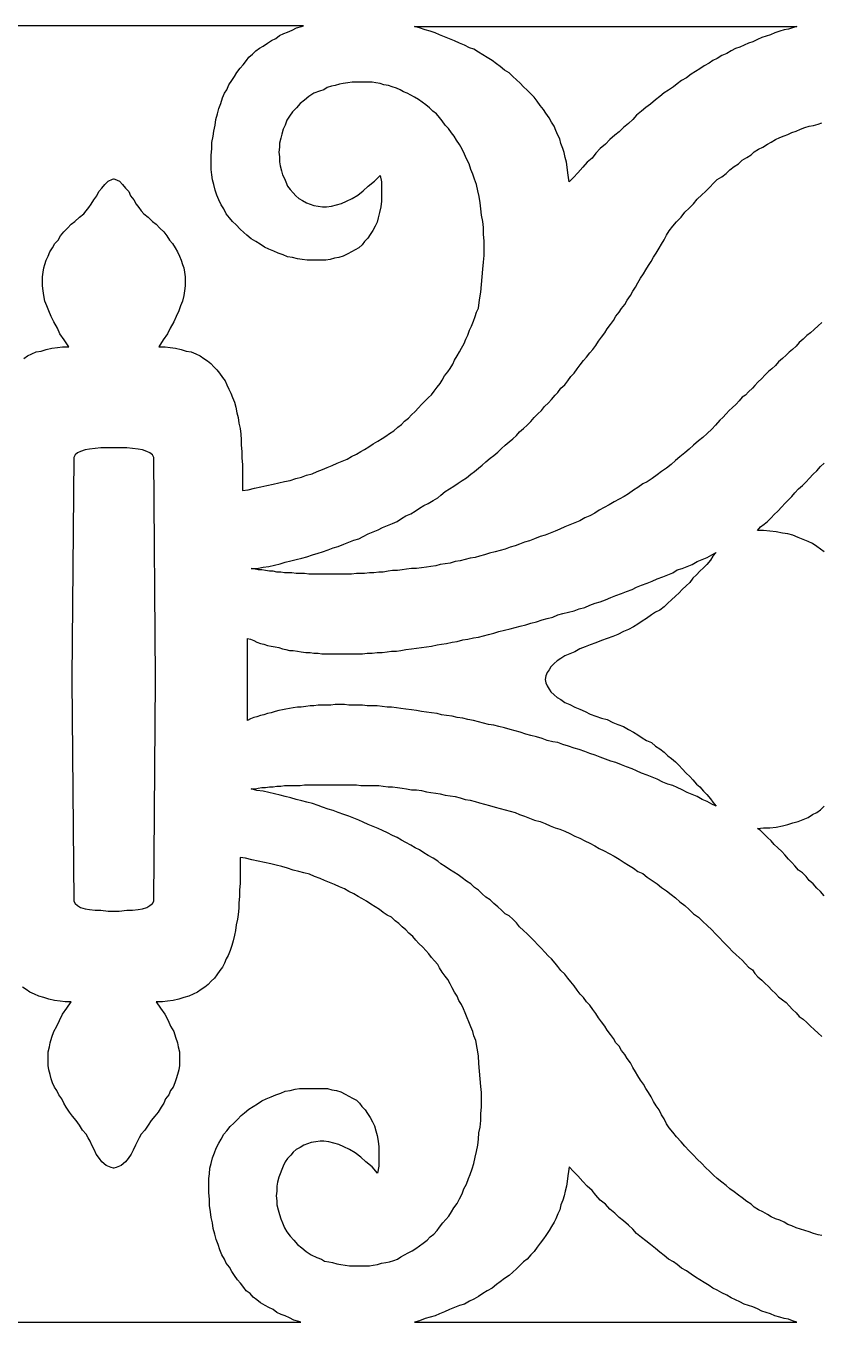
# Model space of a CAD drawing. Extents: x 100 to 710, y -550 to 180.
# Drawn here: x 433.2 to 482.3, y -450.5 to -370.5 of the extents above; entities that cross this region are included whole.
import ezdxf

# ---------------------------------------------------------------- set-up
doc = ezdxf.new("R2010")
doc.units = 0
doc.header["$MEASUREMENT"] = 0
doc.layers.add('LAYER_1', color=18, linetype='CONTINUOUS')

msp = doc.modelspace()

# ---------------------------------------------------------------- linework, layer by layer
at = {"layer": 'LAYER_1'}
for points in [[(433.052, -391.004), (433.284, -390.833), (433.554, -390.704), (433.824, -390.576), (434.133, -390.533), (434.442, -390.448), (434.79, -390.362), (435.137, -390.319), (435.446, -390.277), (435.832, -390.277), (435.562, -389.849), (435.292, -389.464), (435.137, -389.121), (434.906, -388.736), (434.751, -388.394), (434.597, -388.052), (434.481, -387.752), (434.365, -387.453), (434.288, -387.11), (434.249, -386.811), (434.21, -386.511), (434.21, -386.212), (434.21, -385.955), (434.249, -385.656), (434.288, -385.399), (434.365, -385.185), (434.442, -384.928), (434.558, -384.672), (434.674, -384.415), (434.828, -384.158), (434.983, -383.901), (435.176, -383.687), (435.33, -383.431), (435.523, -383.174), (435.755, -382.96), (435.987, -382.703), (436.219, -382.532), (436.489, -382.275), (436.759, -382.062), (436.914, -381.89), (437.068, -381.676), (437.223, -381.463), (437.377, -381.206), (437.57, -380.949), (437.686, -380.692), (437.879, -380.478), (438.072, -380.265), (438.265, -380.051), (438.536, -379.922), (438.595, -379.913), (438.612, -379.916), (438.628, -379.913), (438.688, -379.922), (438.958, -380.051), (439.151, -380.265), (439.344, -380.478), (439.537, -380.692), (439.653, -380.949), (439.846, -381.206), (440.001, -381.463), (440.155, -381.676), (440.31, -381.89), (440.464, -382.062), (440.735, -382.275), (441.005, -382.532), (441.237, -382.703), (441.468, -382.96), (441.7, -383.174), (441.893, -383.431), (442.048, -383.687), (442.241, -383.901), (442.395, -384.158), (442.55, -384.415), (442.665, -384.672), (442.781, -384.928), (442.859, -385.185), (442.936, -385.399), (442.974, -385.656), (443.013, -385.955), (443.013, -386.212), (443.013, -386.511), (442.974, -386.811), (442.936, -387.11), (442.859, -387.453), (442.743, -387.752), (442.627, -388.052), (442.472, -388.394), (442.318, -388.736), (442.086, -389.121), (441.932, -389.464), (441.661, -389.849), (441.391, -390.277), (441.777, -390.277), (442.086, -390.319), (442.434, -390.362), (442.781, -390.448), (443.09, -390.533), (443.399, -390.576), (443.67, -390.704), (443.94, -390.833), (444.172, -391.004), (444.403, -391.132), (444.596, -391.304), (444.789, -391.517), (444.983, -391.689), (445.137, -391.903), (445.33, -392.159), (445.485, -392.373), (445.6, -392.63), (445.716, -392.887), (445.832, -393.143), (445.948, -393.4), (446.064, -393.7), (446.141, -393.999), (446.218, -394.341), (446.296, -394.641), (446.334, -394.983), (446.411, -395.325), (446.45, -395.668), (446.489, -396.01), (446.489, -396.352), (446.527, -396.737), (446.527, -397.123), (446.566, -397.55), (446.566, -397.935), (446.566, -398.363), (446.566, -398.706), (446.566, -399.134), (446.913, -399.091), (447.3, -399.005), (447.686, -398.92), (448.072, -398.834), (448.458, -398.748), (448.806, -398.663), (449.153, -398.577), (449.501, -398.534), (449.848, -398.406), (450.196, -398.321), (450.505, -398.192), (450.852, -398.107), (451.161, -397.978), (451.509, -397.85), (451.779, -397.722), (452.088, -397.593), (452.397, -397.465), (452.706, -397.336), (453.015, -397.208), (453.285, -397.037), (453.594, -396.909), (453.865, -396.737), (454.096, -396.609), (454.367, -396.438), (454.637, -396.267), (454.907, -396.096), (455.178, -395.924), (455.409, -395.796), (455.641, -395.625), (455.911, -395.454), (456.143, -395.24), (456.375, -395.069), (456.568, -394.855), (456.799, -394.684), (456.993, -394.47), (457.224, -394.256), (457.417, -394.042), (457.61, -393.828), (457.842, -393.614), (458.035, -393.4), (458.228, -393.229), (458.383, -393.015), (458.576, -392.758), (458.769, -392.544), (458.885, -392.33), (459.039, -392.074), (459.232, -391.817), (459.387, -391.603), (459.541, -391.346), (459.657, -391.09), (459.812, -390.833), (459.966, -390.576), (460.082, -390.362), (460.236, -390.063), (460.352, -389.806), (460.468, -389.549), (460.584, -389.25), (460.7, -388.993), (460.816, -388.694), (460.932, -388.394), (461.009, -388.137), (461.125, -387.881), (461.202, -387.367), (461.279, -386.896), (461.318, -386.426), (461.356, -385.955), (461.395, -385.485), (461.434, -385.057), (461.472, -384.629), (461.472, -384.201), (461.472, -383.73), (461.434, -383.345), (461.434, -382.917), (461.395, -382.532), (461.318, -382.147), (461.279, -381.762), (461.24, -381.377), (461.163, -380.992), (461.086, -380.65), (461.009, -380.265), (460.893, -379.922), (460.777, -379.623), (460.661, -379.323), (460.545, -378.981), (460.391, -378.681), (460.275, -378.382), (460.121, -378.082), (459.966, -377.783), (459.773, -377.526), (459.619, -377.269), (459.464, -377.056), (459.271, -376.799), (459.078, -376.585), (458.885, -376.328), (458.73, -376.114), (458.537, -375.9), (458.306, -375.729), (458.112, -375.515), (457.881, -375.344), (457.649, -375.173), (457.417, -375.002), (457.186, -374.873), (456.954, -374.745), (456.722, -374.617), (456.491, -374.531), (456.297, -374.403), (456.066, -374.317), (455.795, -374.232), (455.564, -374.146), (455.293, -374.103), (455.062, -374.018), (454.791, -373.975), (454.56, -373.932), (454.289, -373.932), (454.058, -373.932), (453.826, -373.932), (453.556, -373.932), (453.324, -373.932), (453.054, -373.975), (452.783, -374.018), (452.552, -374.06), (452.281, -374.146), (452.05, -374.189), (451.779, -374.274), (451.586, -374.403), (451.316, -374.488), (450.968, -374.617), (450.659, -374.831), (450.389, -375.045), (450.119, -375.258), (449.887, -375.515), (449.655, -375.772), (449.462, -376.029), (449.308, -376.285), (449.192, -376.585), (449.076, -376.842), (448.999, -377.141), (448.922, -377.398), (448.844, -377.697), (448.844, -377.954), (448.806, -378.254), (448.844, -378.553), (448.844, -378.853), (448.883, -379.109), (448.96, -379.409), (449.037, -379.666), (449.153, -379.879), (449.23, -380.093), (449.346, -380.35), (449.501, -380.564), (449.694, -380.778), (449.848, -380.949), (450.041, -381.12), (450.273, -381.249), (450.505, -381.377), (450.737, -381.463), (450.968, -381.548), (451.239, -381.591), (451.509, -381.634), (451.741, -381.634), (452.05, -381.591), (452.358, -381.505), (452.667, -381.42), (452.976, -381.291), (453.324, -381.12), (453.671, -380.906), (454.019, -380.65), (454.328, -380.35), (454.714, -380.051), (455.062, -379.708), (455.139, -380.093), (455.139, -380.521), (455.139, -380.906), (455.139, -381.291), (455.1, -381.634), (455.023, -381.976), (454.946, -382.318), (454.869, -382.575), (454.753, -382.832), (454.598, -383.088), (454.444, -383.345), (454.289, -383.559), (454.096, -383.773), (453.942, -383.987), (453.749, -384.158), (453.517, -384.286), (453.285, -384.415), (453.054, -384.543), (452.783, -384.672), (452.513, -384.757), (452.243, -384.8), (451.972, -384.885), (451.702, -384.928), (451.432, -384.928), (451.161, -384.928), (450.852, -384.928), (450.543, -384.928), (450.235, -384.885), (449.964, -384.843), (449.655, -384.757), (449.346, -384.714), (449.076, -384.586), (448.767, -384.5), (448.497, -384.372), (448.188, -384.244), (447.917, -384.115), (447.647, -383.944), (447.377, -383.773), (447.106, -383.602), (446.836, -383.388), (446.643, -383.217), (446.411, -383.003), (446.18, -382.746), (445.948, -382.532), (445.755, -382.318), (445.562, -382.062), (445.407, -381.762), (445.253, -381.505), (445.098, -381.206), (444.983, -380.906), (444.867, -380.607), (444.789, -380.265), (444.712, -379.965), (444.674, -379.666), (444.635, -379.323), (444.635, -378.895), (444.635, -378.467), (444.674, -378.04), (444.674, -377.655), (444.751, -377.269), (444.789, -376.97), (444.867, -376.585), (444.905, -376.243), (445.021, -375.9), (445.098, -375.558), (445.214, -375.258), (445.33, -374.916), (445.446, -374.617), (445.6, -374.403), (445.716, -374.103), (445.909, -373.846), (446.064, -373.59), (446.218, -373.333), (446.411, -373.076), (446.604, -372.862), (446.798, -372.606), (446.952, -372.392), (447.184, -372.221), (447.377, -372.007), (447.609, -371.836), (447.84, -371.707), (448.111, -371.536), (448.342, -371.365), (448.613, -371.236), (448.844, -371.065), (449.115, -370.937), (449.346, -370.851), (449.617, -370.723), (449.887, -370.595), (450.196, -370.509), (450.327, -370.468), (438.628, -370.468), (438.612, -370.468), (438.595, -370.468), (426.896, -370.468)], [(482.322, -388.77), (482.09, -388.984), (481.858, -389.197), (481.627, -389.411), (481.395, -389.583), (481.163, -389.797), (480.932, -390.01), (480.738, -390.224), (480.507, -390.438), (480.314, -390.609), (480.121, -390.781), (479.889, -390.995), (479.657, -391.208), (479.464, -391.422), (479.232, -391.636), (479.039, -391.807), (478.808, -392.021), (478.614, -392.235), (478.383, -392.449), (478.19, -392.663), (478.035, -392.834), (477.803, -393.048), (477.61, -393.262), (477.417, -393.391), (477.224, -393.605), (477.031, -393.818), (476.799, -394.032), (476.606, -394.204), (476.413, -394.417), (476.22, -394.631), (476.027, -394.803), (475.757, -395.102), (475.525, -395.359), (475.255, -395.616), (474.984, -395.872), (474.714, -396.086), (474.405, -396.343), (474.135, -396.6), (473.865, -396.814), (473.556, -397.07), (473.285, -397.284), (473.015, -397.541), (472.745, -397.755), (472.436, -397.969), (472.165, -398.183), (471.856, -398.397), (471.547, -398.611), (471.277, -398.739), (470.968, -398.953), (470.698, -399.124), (470.389, -399.338), (470.119, -399.509), (469.81, -399.68), (469.501, -399.851), (469.192, -400.023), (468.883, -400.194), (468.574, -400.365), (468.304, -400.536), (467.995, -400.707), (467.686, -400.836), (467.377, -401.007), (467.068, -401.135), (466.759, -401.263), (466.45, -401.392), (466.141, -401.52), (465.871, -401.648), (465.562, -401.777), (465.253, -401.905), (464.944, -401.991), (464.596, -402.119), (464.287, -402.247), (463.978, -402.333), (463.67, -402.461), (463.399, -402.547), (463.09, -402.633), (462.781, -402.761), (462.472, -402.846), (462.163, -402.932), (461.816, -403.018), (461.507, -403.103), (461.198, -403.189), (460.928, -403.274), (460.619, -403.317), (460.31, -403.403), (460.001, -403.488), (459.692, -403.531), (459.383, -403.617), (459.074, -403.659), (458.765, -403.702), (458.495, -403.788), (458.186, -403.831), (457.916, -403.873), (457.607, -403.916), (457.298, -403.959), (456.989, -403.959), (456.68, -404.002), (456.409, -404.045), (456.139, -404.087), (455.83, -404.087), (455.56, -404.13), (455.251, -404.173), (454.981, -404.173), (454.672, -404.216), (454.401, -404.216), (454.092, -404.258), (453.861, -404.258), (453.59, -404.258), (453.281, -404.301), (453.011, -404.301), (452.741, -404.301), (452.47, -404.301), (452.2, -404.301), (451.93, -404.301), (451.659, -404.301), (451.428, -404.301), (451.157, -404.301), (450.887, -404.301), (450.655, -404.301), (450.385, -404.258), (450.115, -404.258), (449.883, -404.258), (449.613, -404.216), (449.381, -404.216), (449.149, -404.216), (448.918, -404.173), (448.686, -404.173), (448.454, -404.13), (448.223, -404.13), (447.991, -404.087), (447.759, -404.045), (447.527, -404.045), (447.334, -404.002), (447.103, -403.959), (447.45, -403.959), (447.836, -403.873), (448.184, -403.831), (448.531, -403.745), (448.879, -403.659), (449.188, -403.574), (449.536, -403.488), (449.883, -403.403), (450.231, -403.317), (450.54, -403.232), (450.887, -403.103), (451.235, -403.018), (451.505, -402.932), (451.853, -402.804), (452.161, -402.675), (452.47, -402.59), (452.818, -402.461), (453.127, -402.333), (453.436, -402.205), (453.745, -402.119), (454.015, -401.991), (454.324, -401.82), (454.633, -401.691), (454.942, -401.563), (455.212, -401.435), (455.521, -401.306), (455.83, -401.178), (456.1, -401.049), (456.371, -400.878), (456.641, -400.707), (456.95, -400.579), (457.22, -400.408), (457.491, -400.236), (457.761, -400.065), (458.031, -399.937), (458.34, -399.766), (458.611, -399.595), (458.804, -399.424), (459.074, -399.21), (459.344, -399.038), (459.615, -398.867), (459.885, -398.696), (460.117, -398.525), (460.387, -398.354), (460.657, -398.14), (460.889, -397.969), (461.121, -397.755), (461.352, -397.584), (461.584, -397.37), (461.854, -397.156), (462.086, -396.985), (462.318, -396.771), (462.55, -396.557), (462.781, -396.343), (463.013, -396.129), (463.245, -395.958), (463.476, -395.744), (463.67, -395.53), (463.901, -395.316), (464.133, -395.102), (464.365, -394.888), (464.558, -394.631), (464.789, -394.417), (465.021, -394.204), (465.214, -393.947), (465.446, -393.733), (465.639, -393.519), (465.871, -393.262), (466.025, -393.091), (466.218, -392.834), (466.45, -392.62), (466.643, -392.364), (466.836, -392.107), (467.029, -391.893), (467.222, -391.636), (467.415, -391.38), (467.608, -391.123), (467.802, -390.909), (467.995, -390.652), (468.188, -390.438), (468.381, -390.182), (468.535, -389.925), (468.728, -389.668), (468.921, -389.411), (469.076, -389.155), (469.269, -388.898), (469.462, -388.641), (469.617, -388.385), (469.81, -388.128), (469.964, -387.914), (470.157, -387.657), (470.312, -387.4), (470.505, -387.101), (470.659, -386.844), (470.814, -386.588), (470.968, -386.331), (471.123, -386.031), (471.316, -385.775), (471.47, -385.518), (471.625, -385.261), (471.779, -385.004), (471.934, -384.748), (472.088, -384.491), (472.281, -384.191), (472.436, -383.935), (472.59, -383.678), (472.745, -383.378), (472.899, -383.122), (473.131, -382.822), (473.362, -382.566), (473.633, -382.266), (473.865, -381.967), (474.135, -381.71), (474.405, -381.453), (474.637, -381.154), (474.907, -380.897), (475.139, -380.683), (475.409, -380.426), (475.641, -380.169), (475.873, -379.956), (476.143, -379.784), (476.413, -379.57), (476.645, -379.357), (476.915, -379.143), (477.186, -378.971), (477.417, -378.758), (477.688, -378.586), (477.958, -378.415), (478.151, -378.244), (478.421, -378.073), (478.692, -377.945), (478.962, -377.773), (479.194, -377.645), (479.464, -377.474), (479.734, -377.346), (480.005, -377.26), (480.236, -377.174), (480.468, -377.046), (480.738, -376.96), (481.009, -376.832), (481.279, -376.747), (481.549, -376.661), (481.82, -376.618), (482.09, -376.533), (482.322, -376.447)], [(482.476, -402.932), (482.245, -402.761), (482.013, -402.59), (481.742, -402.419), (481.472, -402.29), (481.163, -402.162), (480.854, -402.034), (480.545, -401.905), (480.236, -401.82), (479.889, -401.777), (479.503, -401.691), (479.116, -401.648), (478.73, -401.606), (478.344, -401.606), (478.537, -401.392), (478.769, -401.221), (478.962, -401.049), (479.194, -400.836), (479.387, -400.622), (479.619, -400.408), (479.85, -400.151), (480.043, -399.937), (480.275, -399.723), (480.468, -399.509), (480.661, -399.295), (480.893, -399.038), (481.125, -398.825), (481.356, -398.611), (481.549, -398.397), (481.781, -398.14), (482.013, -397.926), (482.245, -397.669), (482.476, -397.455)], [(482.322, -445.12), (482.09, -445.077), (481.82, -444.992), (481.549, -444.906), (481.279, -444.82), (481.009, -444.735), (480.738, -444.649), (480.468, -444.521), (480.236, -444.435), (480.005, -444.307), (479.734, -444.179), (479.464, -444.093), (479.194, -443.965), (478.962, -443.836), (478.692, -443.665), (478.421, -443.537), (478.151, -443.366), (477.958, -443.194), (477.688, -443.023), (477.417, -442.809), (477.186, -442.638), (476.915, -442.424), (476.645, -442.253), (476.413, -442.039), (476.143, -441.825), (475.873, -441.611), (475.641, -441.397), (475.409, -441.183), (475.139, -440.927), (474.907, -440.67), (474.637, -440.413), (474.405, -440.157), (474.135, -439.9), (473.865, -439.6), (473.633, -439.344), (473.362, -439.044), (473.131, -438.745), (472.899, -438.488), (472.745, -438.231), (472.59, -437.932), (472.436, -437.675), (472.281, -437.375), (472.088, -437.119), (471.934, -436.862), (471.779, -436.562), (471.625, -436.306), (471.47, -436.049), (471.316, -435.792), (471.123, -435.536), (470.968, -435.279), (470.814, -435.022), (470.659, -434.765), (470.505, -434.466), (470.312, -434.209), (470.157, -433.953), (469.964, -433.696), (469.81, -433.439), (469.617, -433.225), (469.462, -432.968), (469.269, -432.712), (469.076, -432.455), (468.921, -432.198), (468.728, -431.942), (468.535, -431.685), (468.381, -431.428), (468.188, -431.171), (467.995, -430.915), (467.802, -430.701), (467.608, -430.444), (467.415, -430.23), (467.222, -429.973), (467.029, -429.717), (466.836, -429.46), (466.643, -429.246), (466.45, -428.989), (466.218, -428.775), (466.025, -428.519), (465.871, -428.305), (465.639, -428.048), (465.446, -427.877), (465.214, -427.62), (465.021, -427.406), (464.789, -427.192), (464.558, -426.935), (464.365, -426.722), (464.133, -426.508), (463.901, -426.294), (463.67, -426.08), (463.476, -425.823), (463.245, -425.609), (463.013, -425.395), (462.781, -425.267), (462.55, -425.053), (462.318, -424.839), (462.086, -424.625), (461.854, -424.411), (461.584, -424.24), (461.352, -424.026), (461.121, -423.812), (460.889, -423.641), (460.657, -423.427), (460.387, -423.256), (460.117, -423.042), (459.885, -422.871), (459.615, -422.7), (459.344, -422.528), (459.074, -422.357), (458.804, -422.186), (458.611, -422.015), (458.34, -421.844), (458.031, -421.673), (457.761, -421.502), (457.491, -421.33), (457.22, -421.202), (456.95, -421.031), (456.641, -420.86), (456.371, -420.731), (456.1, -420.56), (455.83, -420.432), (455.521, -420.261), (455.212, -420.132), (454.942, -420.004), (454.633, -419.876), (454.324, -419.747), (454.015, -419.619), (453.745, -419.491), (453.436, -419.362), (453.127, -419.234), (452.818, -419.148), (452.47, -419.02), (452.161, -418.892), (451.853, -418.806), (451.505, -418.678), (451.235, -418.592), (450.887, -418.464), (450.54, -418.378), (450.231, -418.293), (449.883, -418.207), (449.536, -418.121), (449.188, -418.036), (448.879, -417.95), (448.531, -417.865), (448.184, -417.779), (447.836, -417.694), (447.45, -417.651), (447.103, -417.565), (447.334, -417.565), (447.527, -417.522), (447.759, -417.48), (447.991, -417.48), (448.223, -417.437), (448.454, -417.437), (448.686, -417.394), (448.918, -417.394), (449.149, -417.351), (449.381, -417.351), (449.613, -417.351), (449.883, -417.351), (450.115, -417.351), (450.385, -417.308), (450.655, -417.308), (450.887, -417.308), (451.157, -417.308), (451.428, -417.308), (451.659, -417.308), (451.93, -417.308), (452.2, -417.308), (452.47, -417.308), (452.741, -417.308), (453.011, -417.308), (453.281, -417.308), (453.59, -417.308), (453.861, -417.351), (454.092, -417.351), (454.401, -417.351), (454.672, -417.351), (454.981, -417.351), (455.251, -417.394), (455.56, -417.437), (455.83, -417.437), (456.139, -417.48), (456.409, -417.522), (456.68, -417.565), (456.989, -417.608), (457.298, -417.608), (457.607, -417.651), (457.916, -417.736), (458.186, -417.779), (458.495, -417.822), (458.765, -417.865), (459.074, -417.95), (459.383, -417.993), (459.692, -418.036), (460.001, -418.121), (460.31, -418.207), (460.619, -418.25), (460.928, -418.335), (461.198, -418.421), (461.507, -418.506), (461.816, -418.592), (462.163, -418.678), (462.472, -418.763), (462.781, -418.849), (463.09, -418.934), (463.399, -419.02), (463.67, -419.148), (463.978, -419.234), (464.287, -419.362), (464.596, -419.491), (464.944, -419.576), (465.253, -419.704), (465.562, -419.833), (465.871, -419.961), (466.141, -420.047), (466.45, -420.175), (466.759, -420.304), (467.068, -420.475), (467.377, -420.603), (467.686, -420.774), (467.995, -420.903), (468.304, -421.074), (468.574, -421.245), (468.883, -421.373), (469.192, -421.544), (469.501, -421.715), (469.81, -421.887), (470.119, -422.101), (470.389, -422.272), (470.698, -422.443), (470.968, -422.657), (471.277, -422.785), (471.547, -422.999), (471.856, -423.213), (472.165, -423.427), (472.436, -423.641), (472.745, -423.855), (473.015, -424.069), (473.285, -424.283), (473.556, -424.539), (473.865, -424.753), (474.135, -425.01), (474.405, -425.267), (474.714, -425.481), (474.984, -425.737), (475.255, -425.994), (475.525, -426.251), (475.757, -426.508), (476.027, -426.764), (476.22, -426.978), (476.413, -427.192), (476.606, -427.363), (476.799, -427.577), (477.031, -427.791), (477.224, -427.962), (477.417, -428.133), (477.61, -428.347), (477.803, -428.561), (478.035, -428.733), (478.19, -428.946), (478.383, -429.16), (478.614, -429.374), (478.808, -429.545), (479.039, -429.759), (479.232, -429.973), (479.464, -430.187), (479.657, -430.401), (479.889, -430.572), (480.121, -430.743), (480.314, -430.957), (480.507, -431.171), (480.738, -431.385), (480.932, -431.599), (481.163, -431.77), (481.395, -431.984), (481.627, -432.198), (481.858, -432.412), (482.09, -432.626), (482.322, -432.84)], [(482.476, -424.154), (482.245, -423.898), (482.013, -423.684), (481.781, -423.427), (481.549, -423.213), (481.356, -422.956), (481.125, -422.742), (480.893, -422.571), (480.661, -422.314), (480.468, -422.101), (480.275, -421.887), (480.043, -421.63), (479.85, -421.416), (479.619, -421.202), (479.387, -420.988), (479.194, -420.774), (478.962, -420.56), (478.769, -420.346), (478.537, -420.132), (478.344, -420.004), (478.73, -419.961), (479.116, -419.961), (479.503, -419.918), (479.889, -419.833), (480.236, -419.747), (480.545, -419.662), (480.854, -419.576), (481.163, -419.448), (481.472, -419.319), (481.742, -419.148), (482.013, -419.02), (482.245, -418.849), (482.476, -418.635)], [(427.055, -450.467), (438.595, -450.467), (438.612, -450.467), (438.628, -450.467), (450.169, -450.467), (450.038, -450.425), (449.729, -450.34), (449.458, -450.211), (449.188, -450.083), (448.956, -449.998), (448.686, -449.869), (448.454, -449.698), (448.184, -449.57), (447.952, -449.441), (447.682, -449.27), (447.45, -449.099), (447.218, -448.928), (447.025, -448.714), (446.794, -448.543), (446.639, -448.329), (446.446, -448.072), (446.253, -447.858), (446.06, -447.601), (445.905, -447.345), (445.751, -447.088), (445.558, -446.831), (445.442, -446.575), (445.288, -446.318), (445.172, -446.018), (445.056, -445.676), (444.94, -445.377), (444.863, -445.034), (444.747, -444.692), (444.708, -444.35), (444.631, -444.007), (444.592, -443.665), (444.515, -443.28), (444.515, -442.895), (444.477, -442.467), (444.477, -442.039), (444.477, -441.611), (444.515, -441.312), (444.554, -440.97), (444.631, -440.67), (444.708, -440.328), (444.824, -440.028), (444.94, -439.729), (445.095, -439.429), (445.249, -439.172), (445.403, -438.873), (445.597, -438.659), (445.79, -438.402), (446.021, -438.188), (446.253, -437.974), (446.485, -437.718), (446.678, -437.547), (446.948, -437.333), (447.218, -437.162), (447.489, -436.99), (447.759, -436.819), (448.029, -436.691), (448.338, -436.562), (448.609, -436.434), (448.918, -436.349), (449.188, -436.22), (449.497, -436.177), (449.806, -436.092), (450.076, -436.049), (450.385, -436.049), (450.694, -436.049), (451.003, -436.049), (451.273, -436.049), (451.544, -436.049), (451.814, -436.049), (452.084, -436.135), (452.355, -436.177), (452.625, -436.263), (452.895, -436.391), (453.127, -436.52), (453.359, -436.648), (453.59, -436.776), (453.783, -436.948), (453.938, -437.162), (454.131, -437.375), (454.285, -437.589), (454.44, -437.846), (454.594, -438.103), (454.71, -438.36), (454.787, -438.659), (454.865, -438.959), (454.942, -439.301), (454.981, -439.643), (454.981, -440.028), (454.981, -440.413), (454.981, -440.841), (454.903, -441.269), (454.556, -440.884), (454.17, -440.584), (453.861, -440.285), (453.513, -440.028), (453.166, -439.814), (452.818, -439.643), (452.509, -439.515), (452.2, -439.429), (451.891, -439.344), (451.582, -439.301), (451.351, -439.301), (451.08, -439.344), (450.81, -439.386), (450.578, -439.472), (450.346, -439.558), (450.115, -439.686), (449.883, -439.814), (449.69, -439.985), (449.536, -440.157), (449.342, -440.371), (449.188, -440.584), (449.072, -440.841), (448.995, -441.055), (448.879, -441.312), (448.802, -441.526), (448.725, -441.825), (448.686, -442.082), (448.686, -442.382), (448.647, -442.681), (448.686, -442.981), (448.686, -443.237), (448.763, -443.537), (448.84, -443.836), (448.918, -444.093), (449.033, -444.35), (449.149, -444.649), (449.304, -444.906), (449.497, -445.163), (449.729, -445.419), (449.96, -445.676), (450.231, -445.89), (450.501, -446.104), (450.81, -446.318), (451.157, -446.489), (451.428, -446.575), (451.621, -446.703), (451.891, -446.746), (452.123, -446.789), (452.393, -446.874), (452.625, -446.917), (452.895, -446.96), (453.166, -447.002), (453.397, -447.002), (453.668, -447.002), (453.899, -447.002), (454.131, -447.002), (454.401, -447.002), (454.633, -446.96), (454.903, -446.917), (455.135, -446.831), (455.405, -446.789), (455.637, -446.746), (455.907, -446.66), (456.139, -446.575), (456.332, -446.446), (456.564, -446.318), (456.796, -446.19), (457.027, -446.061), (457.259, -445.933), (457.491, -445.762), (457.722, -445.591), (457.954, -445.419), (458.147, -445.205), (458.379, -445.034), (458.572, -444.82), (458.726, -444.606), (458.92, -444.35), (459.113, -444.136), (459.306, -443.922), (459.46, -443.665), (459.615, -443.408), (459.808, -443.152), (459.962, -442.852), (460.117, -442.553), (460.233, -442.253), (460.387, -441.954), (460.503, -441.611), (460.619, -441.355), (460.735, -441.012), (460.85, -440.67), (460.928, -440.285), (461.005, -439.943), (461.082, -439.558), (461.121, -439.172), (461.159, -438.787), (461.237, -438.445), (461.275, -438.017), (461.275, -437.589), (461.314, -437.204), (461.314, -436.734), (461.314, -436.306), (461.275, -435.921), (461.237, -435.45), (461.198, -434.979), (461.159, -434.509), (461.121, -434.038), (461.044, -433.567), (460.966, -433.097), (460.85, -432.797), (460.773, -432.541), (460.657, -432.241), (460.541, -431.942), (460.426, -431.685), (460.31, -431.385), (460.194, -431.129), (460.078, -430.872), (459.924, -430.615), (459.808, -430.358), (459.653, -430.102), (459.499, -429.845), (459.383, -429.588), (459.228, -429.332), (459.074, -429.118), (458.881, -428.861), (458.726, -428.604), (458.611, -428.39), (458.418, -428.176), (458.224, -427.962), (458.07, -427.748), (457.877, -427.534), (457.684, -427.321), (457.452, -427.107), (457.259, -426.893), (457.066, -426.679), (456.834, -426.465), (456.641, -426.251), (456.409, -426.08), (456.216, -425.866), (455.985, -425.695), (455.753, -425.481), (455.483, -425.352), (455.251, -425.181), (455.019, -425.01), (454.749, -424.839), (454.479, -424.668), (454.208, -424.497), (453.938, -424.325), (453.706, -424.197), (453.436, -424.026), (453.127, -423.898), (452.857, -423.726), (452.548, -423.598), (452.239, -423.47), (451.93, -423.341), (451.621, -423.213), (451.351, -423.085), (451.003, -422.956), (450.694, -422.828), (450.346, -422.742), (450.038, -422.657), (449.69, -422.571), (449.342, -422.443), (448.995, -422.357), (448.647, -422.272), (448.3, -422.186), (447.914, -422.101), (447.527, -422.015), (447.141, -421.929), (446.755, -421.844), (446.407, -421.801), (446.407, -422.229), (446.407, -422.614), (446.407, -422.999), (446.407, -423.384), (446.369, -423.812), (446.369, -424.197), (446.33, -424.582), (446.33, -424.924), (446.292, -425.31), (446.253, -425.609), (446.176, -425.951), (446.137, -426.294), (446.06, -426.593), (445.983, -426.935), (445.905, -427.235), (445.79, -427.534), (445.674, -427.834), (445.558, -428.048), (445.442, -428.305), (445.326, -428.561), (445.172, -428.775), (444.979, -429.032), (444.824, -429.246), (444.631, -429.417), (444.438, -429.631), (444.245, -429.802), (444.013, -429.931), (443.782, -430.102), (443.511, -430.23), (443.241, -430.358), (442.932, -430.444), (442.623, -430.53), (442.275, -430.615), (441.928, -430.658), (441.619, -430.701), (441.233, -430.701), (441.503, -431.086), (441.773, -431.471), (441.966, -431.856), (442.121, -432.198), (442.314, -432.541), (442.43, -432.883), (442.546, -433.225), (442.584, -433.482), (442.662, -433.781), (442.662, -434.081), (442.662, -434.38), (442.662, -434.637), (442.623, -434.894), (442.546, -435.193), (442.469, -435.45), (442.391, -435.707), (442.275, -435.963), (442.121, -436.177), (442.005, -436.434), (441.812, -436.691), (441.696, -436.948), (441.542, -437.204), (441.349, -437.504), (441.156, -437.761), (440.924, -438.017), (440.731, -438.317), (440.538, -438.616), (440.306, -438.873), (440.19, -439.087), (440.074, -439.301), (439.958, -439.558), (439.804, -439.857), (439.688, -440.114), (439.495, -440.371), (439.341, -440.584), (439.07, -440.798), (438.761, -440.927), (438.628, -440.975), (438.612, -440.969), (438.595, -440.975), (438.462, -440.927), (438.153, -440.798), (437.883, -440.584), (437.728, -440.371), (437.535, -440.114), (437.42, -439.857), (437.265, -439.558), (437.149, -439.301), (437.033, -439.087), (436.918, -438.873), (436.686, -438.616), (436.493, -438.317), (436.3, -438.017), (436.068, -437.761), (435.875, -437.504), (435.682, -437.204), (435.527, -436.948), (435.411, -436.691), (435.218, -436.434), (435.102, -436.177), (434.948, -435.963), (434.832, -435.707), (434.755, -435.45), (434.678, -435.193), (434.6, -434.894), (434.562, -434.637), (434.562, -434.38), (434.562, -434.081), (434.562, -433.781), (434.639, -433.482), (434.678, -433.225), (434.794, -432.883), (434.909, -432.541), (435.102, -432.198), (435.257, -431.856), (435.45, -431.471), (435.72, -431.086), (435.991, -430.701), (435.605, -430.701), (435.296, -430.658), (434.948, -430.615), (434.6, -430.53), (434.292, -430.444), (433.983, -430.358), (433.712, -430.23), (433.442, -430.102), (433.21, -429.931), (432.979, -429.802)]]:
    msp.add_lwpolyline(points, dxfattribs=at)
for points in [[(480.777, -370.5), (480.507, -370.585), (480.275, -370.671), (480.005, -370.714), (479.734, -370.799), (479.425, -370.885), (479.155, -371.013), (478.885, -371.099), (478.614, -371.184), (478.344, -371.313), (478.074, -371.441), (477.803, -371.527), (477.533, -371.655), (477.263, -371.783), (476.993, -371.869), (476.722, -371.997), (476.452, -372.168), (476.143, -372.297), (475.873, -372.468), (475.602, -372.596), (475.371, -372.767), (475.062, -372.939), (474.791, -373.11), (474.521, -373.281), (474.251, -373.452), (473.98, -373.666), (473.671, -373.837), (473.401, -374.051), (473.169, -374.222), (472.86, -374.436), (472.59, -374.607), (472.32, -374.821), (472.049, -375.035), (471.741, -375.292), (471.47, -375.506), (471.2, -375.72), (470.891, -375.976), (470.659, -376.233), (470.389, -376.49), (470.08, -376.747), (469.81, -377.003), (469.539, -377.217), (469.23, -377.474), (468.96, -377.773), (468.651, -378.03), (468.381, -378.33), (468.149, -378.629), (467.84, -378.886), (467.57, -379.185), (467.261, -379.528), (466.991, -379.827), (466.72, -380.084), (466.682, -379.827), (466.643, -379.528), (466.604, -379.185), (466.566, -378.886), (466.489, -378.586), (466.411, -378.287), (466.334, -378.03), (466.218, -377.731), (466.141, -377.431), (466.025, -377.217), (465.909, -376.918), (465.793, -376.661), (465.639, -376.404), (465.485, -376.148), (465.291, -375.848), (465.137, -375.634), (464.944, -375.377), (464.751, -375.121), (464.558, -374.864), (464.365, -374.65), (464.133, -374.436), (463.901, -374.222), (463.708, -374.008), (463.476, -373.794), (463.245, -373.58), (463.013, -373.366), (462.743, -373.195), (462.472, -372.981), (462.241, -372.81), (461.97, -372.596), (461.661, -372.425), (461.391, -372.254), (461.121, -372.083), (460.85, -371.912), (460.58, -371.826), (460.271, -371.655), (459.962, -371.527), (459.653, -371.398), (459.344, -371.27), (459.035, -371.141), (458.726, -371.013), (458.456, -370.885), (458.147, -370.799), (457.838, -370.714), (457.491, -370.585), (457.184, -370.5)], [(438.612, -425.096), (438.628, -425.096), (438.954, -425.096), (439.418, -425.053), (439.765, -425.053), (440.113, -425.01), (440.383, -424.967), (440.653, -424.882), (440.847, -424.753), (441.001, -424.625), (441.078, -424.497), (441.194, -410.848), (441.194, -410.719), (441.078, -397.113), (441.001, -396.942), (440.847, -396.814), (440.653, -396.728), (440.383, -396.642), (440.113, -396.6), (439.765, -396.557), (439.418, -396.514), (438.954, -396.514), (438.628, -396.514), (438.612, -396.514), (438.595, -396.514), (438.269, -396.514), (437.806, -396.514), (437.458, -396.557), (437.111, -396.6), (436.84, -396.642), (436.57, -396.728), (436.377, -396.814), (436.222, -396.942), (436.145, -397.113), (436.029, -410.719), (436.029, -410.848), (436.145, -424.497), (436.222, -424.625), (436.377, -424.753), (436.57, -424.882), (436.84, -424.967), (437.111, -425.01), (437.458, -425.053), (437.806, -425.053), (438.269, -425.096), (438.595, -425.096)], [(446.871, -410.805), (446.871, -408.28), (447.064, -408.323), (447.257, -408.409), (447.45, -408.494), (447.682, -408.58), (447.875, -408.623), (448.107, -408.708), (448.338, -408.751), (448.57, -408.794), (448.802, -408.837), (449.033, -408.922), (449.227, -408.965), (449.458, -409.008), (449.69, -409.008), (449.96, -409.051), (450.192, -409.093), (450.462, -409.136), (450.733, -409.136), (450.964, -409.179), (451.235, -409.179), (451.466, -409.222), (451.737, -409.222), (452.007, -409.222), (452.277, -409.222), (452.586, -409.222), (452.857, -409.222), (453.127, -409.222), (453.436, -409.222), (453.706, -409.222), (453.977, -409.222), (454.247, -409.179), (454.556, -409.179), (454.865, -409.136), (455.174, -409.136), (455.483, -409.093), (455.753, -409.051), (456.062, -409.051), (456.332, -409.008), (456.641, -408.965), (456.989, -408.922), (457.298, -408.879), (457.607, -408.837), (457.916, -408.794), (458.224, -408.751), (458.572, -408.665), (458.842, -408.623), (459.151, -408.58), (459.499, -408.494), (459.808, -408.452), (460.155, -408.366), (460.464, -408.323), (460.812, -408.238), (461.121, -408.195), (461.43, -408.109), (461.739, -408.024), (462.086, -407.938), (462.395, -407.853), (462.743, -407.767), (463.09, -407.681), (463.399, -407.596), (463.708, -407.51), (464.056, -407.425), (464.365, -407.339), (464.712, -407.254), (465.06, -407.125), (465.369, -407.04), (465.716, -406.954), (466.025, -406.826), (466.334, -406.74), (466.682, -406.655), (467.029, -406.569), (467.338, -406.441), (467.686, -406.355), (467.995, -406.227), (468.342, -406.098), (468.651, -406.013), (468.96, -405.884), (469.308, -405.756), (469.617, -405.628), (469.964, -405.499), (470.273, -405.371), (470.621, -405.243), (470.891, -405.114), (471.2, -404.986), (471.547, -404.857), (471.856, -404.729), (472.165, -404.601), (472.513, -404.472), (472.822, -404.344), (473.131, -404.216), (473.401, -404.045), (473.71, -403.959), (474.019, -403.831), (474.328, -403.702), (474.637, -403.531), (474.946, -403.403), (475.255, -403.274), (475.525, -403.103), (475.795, -402.975), (475.602, -403.189), (475.448, -403.446), (475.216, -403.702), (475.023, -403.916), (474.791, -404.13), (474.598, -404.344), (474.367, -404.558), (474.173, -404.815), (473.942, -405.029), (473.71, -405.243), (473.517, -405.456), (473.285, -405.67), (473.054, -405.884), (472.822, -406.098), (472.59, -406.312), (472.32, -406.526), (472.049, -406.655), (471.818, -406.826), (471.509, -407.04), (471.239, -407.211), (470.968, -407.382), (470.698, -407.553), (470.389, -407.724), (470.08, -407.853), (469.732, -408.024), (469.424, -408.152), (469.076, -408.28), (468.728, -408.409), (468.381, -408.537), (468.033, -408.665), (467.724, -408.794), (467.377, -408.922), (467.068, -409.093), (466.759, -409.222), (466.45, -409.35), (466.218, -409.521), (465.987, -409.65), (465.793, -409.821), (465.6, -410.035), (465.485, -410.206), (465.369, -410.377), (465.291, -410.591), (465.253, -410.805), (465.291, -411.019), (465.369, -411.19), (465.485, -411.404), (465.6, -411.575), (465.793, -411.746), (465.987, -411.917), (466.218, -412.046), (466.45, -412.217), (466.759, -412.345), (467.068, -412.516), (467.377, -412.645), (467.724, -412.773), (468.033, -412.944), (468.381, -413.073), (468.728, -413.201), (469.076, -413.286), (469.424, -413.458), (469.732, -413.586), (470.08, -413.714), (470.389, -413.885), (470.698, -414.057), (470.968, -414.228), (471.239, -414.399), (471.509, -414.57), (471.818, -414.698), (472.049, -414.912), (472.32, -415.084), (472.59, -415.297), (472.822, -415.511), (473.054, -415.683), (473.285, -415.896), (473.517, -416.11), (473.71, -416.324), (473.942, -416.581), (474.173, -416.795), (474.367, -417.009), (474.598, -417.266), (474.791, -417.437), (475.023, -417.694), (475.216, -417.907), (475.448, -418.164), (475.602, -418.378), (475.795, -418.635), (475.525, -418.506), (475.255, -418.335), (474.946, -418.207), (474.637, -418.036), (474.328, -417.907), (474.019, -417.779), (473.71, -417.608), (473.401, -417.48), (473.131, -417.351), (472.822, -417.266), (472.513, -417.137), (472.165, -416.966), (471.856, -416.838), (471.547, -416.709), (471.2, -416.581), (470.891, -416.453), (470.621, -416.324), (470.273, -416.196), (469.964, -416.068), (469.617, -415.939), (469.308, -415.854), (468.96, -415.725), (468.651, -415.597), (468.342, -415.469), (467.995, -415.383), (467.686, -415.255), (467.338, -415.126), (467.029, -415.041), (466.682, -414.912), (466.334, -414.827), (466.025, -414.698), (465.716, -414.656), (465.369, -414.57), (465.06, -414.442), (464.712, -414.356), (464.365, -414.271), (464.056, -414.185), (463.708, -414.057), (463.399, -413.971), (463.09, -413.885), (462.743, -413.8), (462.395, -413.714), (462.086, -413.629), (461.739, -413.586), (461.43, -413.5), (461.121, -413.415), (460.812, -413.329), (460.464, -413.286), (460.155, -413.201), (459.808, -413.158), (459.499, -413.073), (459.151, -413.03), (458.842, -412.987), (458.572, -412.901), (458.224, -412.859), (457.916, -412.816), (457.607, -412.773), (457.298, -412.73), (456.989, -412.687), (456.641, -412.645), (456.332, -412.602), (456.062, -412.559), (455.753, -412.516), (455.483, -412.516), (455.174, -412.474), (454.865, -412.431), (454.556, -412.431), (454.247, -412.431), (453.977, -412.388), (453.706, -412.388), (453.436, -412.388), (453.127, -412.388), (452.857, -412.345), (452.586, -412.345), (452.277, -412.345), (452.007, -412.388), (451.737, -412.388), (451.466, -412.388), (451.235, -412.388), (450.964, -412.431), (450.733, -412.431), (450.462, -412.474), (450.192, -412.516), (449.96, -412.516), (449.69, -412.559), (449.458, -412.602), (449.227, -412.645), (449.033, -412.687), (448.802, -412.73), (448.57, -412.773), (448.338, -412.859), (448.107, -412.901), (447.875, -412.987), (447.682, -413.03), (447.45, -413.115), (447.257, -413.158), (447.064, -413.244), (446.871, -413.329)], [(480.777, -450.468), (480.507, -450.383), (480.275, -450.297), (480.005, -450.254), (479.734, -450.169), (479.425, -450.083), (479.155, -449.955), (478.885, -449.869), (478.614, -449.784), (478.344, -449.655), (478.074, -449.527), (477.803, -449.441), (477.533, -449.356), (477.263, -449.227), (476.993, -449.099), (476.722, -448.971), (476.452, -448.8), (476.143, -448.671), (475.873, -448.5), (475.602, -448.372), (475.371, -448.201), (475.062, -448.029), (474.791, -447.858), (474.521, -447.687), (474.251, -447.516), (473.98, -447.302), (473.671, -447.131), (473.401, -446.917), (473.169, -446.746), (472.86, -446.575), (472.59, -446.361), (472.32, -446.147), (472.049, -445.933), (471.741, -445.676), (471.47, -445.462), (471.2, -445.248), (470.891, -444.992), (470.659, -444.735), (470.389, -444.478), (470.08, -444.221), (469.81, -444.007), (469.539, -443.751), (469.23, -443.494), (468.96, -443.194), (468.651, -442.938), (468.381, -442.638), (468.149, -442.339), (467.84, -442.082), (467.57, -441.782), (467.261, -441.44), (466.991, -441.183), (466.72, -440.884), (466.682, -441.183), (466.643, -441.44), (466.604, -441.782), (466.566, -442.082), (466.489, -442.382), (466.411, -442.681), (466.334, -442.938), (466.218, -443.237), (466.141, -443.537), (466.025, -443.793), (465.909, -444.093), (465.793, -444.307), (465.639, -444.564), (465.485, -444.82), (465.291, -445.12), (465.137, -445.334), (464.944, -445.591), (464.751, -445.847), (464.558, -446.104), (464.365, -446.318), (464.133, -446.575), (463.901, -446.746), (463.708, -446.96), (463.476, -447.174), (463.245, -447.388), (463.013, -447.601), (462.743, -447.773), (462.472, -447.987), (462.241, -448.158), (461.97, -448.372), (461.661, -448.543), (461.391, -448.714), (461.121, -448.885), (460.85, -449.056), (460.58, -449.185), (460.271, -449.356), (459.962, -449.441), (459.653, -449.57), (459.344, -449.698), (459.035, -449.826), (458.726, -449.955), (458.456, -450.083), (458.147, -450.169), (457.838, -450.254), (457.491, -450.383), (457.184, -450.468)]]:
    msp.add_lwpolyline(points, close=True, dxfattribs=at)

doc.saveas('drawing.dxf')
